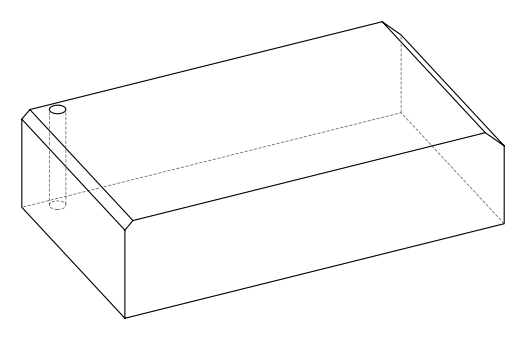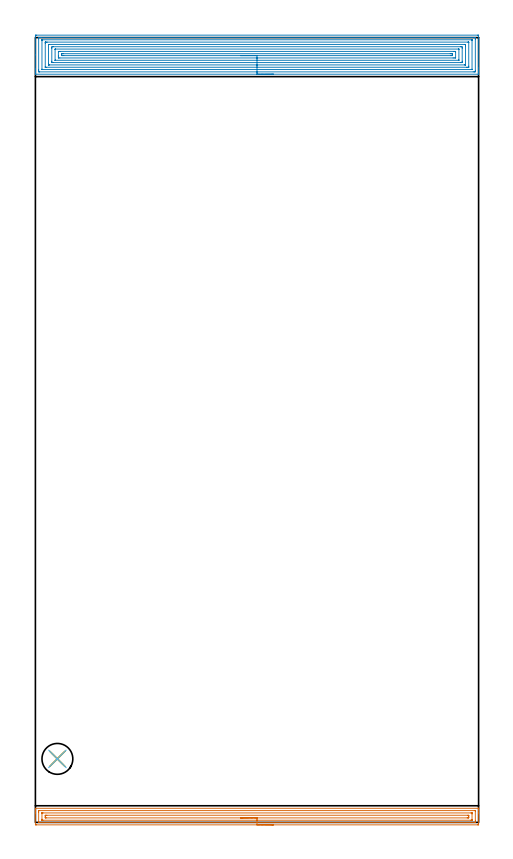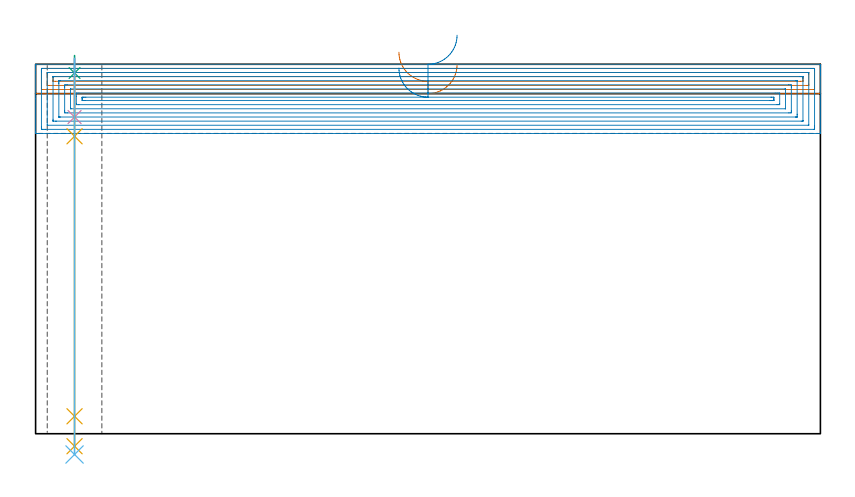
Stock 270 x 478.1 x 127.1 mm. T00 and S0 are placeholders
(PLAN: 6 operations, 4 tool changes, 29.9 min)
(1 AREA_MILL | FG_CHAMFER_SURFACE | UGT0205_001 | 8.86 min | 13771 mm3)
(2 AREA_MILL_1 | FG_CHAMFER_SURFACE_1 | UGT0205_001 | 19.75 min | 76463 mm3)
(3 SPOT_DRILL | STEP1HOLE | NXT0321_9005460120000 | 0.05 min | 183 mm3)
(4 DRILL_BLIND_HOLE_INTO_CENTER | STEP1HOLE | NXT0301_092 | 0.08 min | 1722 mm3)
(5 GUN_DRILL_THROUGH_HOLE | STEP1HOLE | UGT0307_009 | 0.64 min | 12432 mm3)
(6 DRILL_TO_ENLARGE_THROUGH_HOLE | STEP1HOLE | UGT0301_256 | 0.55 min | 20873 mm3)
(TOOL UGT0205_001 | Chamfer Mill 20 x 3 x 45 deg. | D20 FL50 Z2)
(TOOL NXT0321_9005460120000 | NC Spot Drill, 142deg, 12mm, Carbide, Uncoated | D12 PA142 FL30 Z2)
(TOOL NXT0301_092 | Carbide Drill 12.1mm [860.1-1210-061A1-MM 2214] | D12.1 PA140 FL77 Z2)
(TOOL UGT0307_009 | Gun Drill 12 mm | D12 PA130 FL24 Z1)
(TOOL UGT0301_256 | Twist Drill 18.8 mm | D18.8 PA118 FL135 Z2)
(OP 1 AREA_MILL)
G17 G21 G94 G90
T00 M6
G54
G17 G0 G90 X145. Y-1.5 S1061 M3
G43 Z137.1 H0
Z127.
G94 G1 X144.962 Z126.128 F250.
X144.848 Z125.264
X144.659 Z124.412
X144.397 Z123.58
X144.063 Z122.774
X143.66 Z122.
X143.192 Z121.264
X142.66 Z120.572
X142.071 Z119.929
X141.428 Z119.34
X140.736 Z118.808
X140. Z118.34
X139.226 Z117.937
X138.42 Z117.603
X137.588 Z117.341
X136.736 Z117.152
X135.872 Z117.038
X135. Z117.
X0.612
X0.31 Y-1.497 Z117.002
X0.01 Y-1.492 Z117.006
X0. Y-1.188 Z117.31
Y5.333 Z123.827
Y5.894 Z124.39
Y6.225 Z124.721
Y6.785 Z125.281
Y7.116 Z125.611
Y7.778 Z126.278
Y8.16 Z126.66
X0.007 Y8.548 Z127.039
X0.01 Y8.597 Z127.088
X0.166 Y8.6 Z127.1
X269.834
X269.995 Z127.091
X269.996 Z127.09
X269.998 Y8.546 Z127.037
X270. Y8.16 Z126.66
Y7.778 Z126.278
Y7.116 Z125.611
Y5.894 Z124.391
Y5.333 Z123.827
Y-0.627 Z117.87
X269.998 Y-0.908 Z117.59
X269.993 Y-1.492 Z117.006
X269.975 Y-1.494 Z117.004
X269.388 Y-1.5 Z117.
X135.
Y-0.086 Z118.414
X2.398 Y-0.085 Z118.415
X2.328 Y-0.084 Z118.416
X2.189 Y-0.079 Z118.421
X2.01 Y-0.066 Z118.434
X2.008 Y-0.016 Z118.484
X2.001 Y0.38 Z118.88
X2. Y6.225 Z124.725
Y6.622 Z125.122
X2.004 Y7.116 Z125.616
X2.007 Y7.165 Z125.665
X2.009 Y7.173 Z125.673
X2.028 Y7.179 Z125.679
X2.119 Y7.182 Z125.682
X2.259 Y7.185 Z125.685
X267.602
X267.671 Y7.184 Z125.684
X267.81 Y7.179 Z125.679
X267.99 Y7.166 Z125.666
X267.992 Y7.116 Z125.616
X267.998 Y6.72 Z125.22
X268. Y0.875 Z119.375
Y0.478 Z118.978
X267.996 Y-0.016 Z118.484
X267.993 Y-0.065 Z118.435
X267.991 Y-0.073 Z118.427
X267.972 Y-0.079 Z118.421
X267.881 Y-0.082 Z118.418
X267.741 Y-0.085 Z118.415
X135. Y-0.086 Z118.414
Y1.328 Z119.828
X4.623 Y1.329 Z119.829
X4.184 Y1.33 Z119.83
X4.038 Y1.332 Z119.832
X4.015 Y1.334 Z119.834
X4.01 Y1.336 Z119.836
X4.007 Y1.363 Z119.863
X4.002 Y1.461 Z119.961
X4. Y1.951 Z120.451
Y5.333 Z123.833
X4.001 Y5.516 Z124.016
X4.005 Y5.7 Z124.2
X4.01 Y5.752 Z124.252
X4.014 Y5.766 Z124.266
X4.021 Y5.767 Z124.267
X4.074 Y5.77 Z124.27
X4.184 Y5.771 Z124.271
X4.638 Y5.772 Z124.272
X265.377 Y5.771 Z124.271
X265.816 Y5.77 Z124.27
X265.962 Y5.768 Z124.268
X265.985 Y5.766 Z124.266
X265.99 Y5.764 Z124.264
X265.993 Y5.737 Z124.237
X265.998 Y5.639 Z124.139
X266. Y5.149 Z123.649
Y1.767 Z120.267
X265.999 Y1.584 Z120.084
X265.995 Y1.4 Z119.9
X265.99 Y1.348 Z119.848
X265.986 Y1.334 Z119.834
X265.979 Y1.333 Z119.833
X265.926 Y1.33 Z119.83
X265.816 Y1.329 Z119.829
X265.362 Y1.328 Z119.828
X135.
Y2.743 Z121.243
X6.778
X6.046 Y2.749 Z121.249
X6.01 Y2.751 Z121.251
X6.006 Y2.796 Z121.296
X6.002 Y2.899 Z121.399
X6.001 Y3.106 Z121.606
X6. Y3.52 Z122.02
X6.001 Y3.981 Z122.481
X6.003 Y4.196 Z122.696
X6.007 Y4.304 Z122.804
X6.01 Y4.35 Z122.85
X6.059 Y4.353 Z122.853
X6.863 Y4.357 Z122.857
X6.947
X263.222
X263.954 Y4.351 Z122.851
X263.99 Y4.349 Z122.849
X263.994 Y4.304 Z122.804
X263.997 Y4.201 Z122.701
X263.999 Y3.994 Z122.494
X264. Y3.58 Z122.08
X263.999 Y3.119 Z121.619
X263.997 Y2.904 Z121.404
X263.993 Y2.797 Z121.297
X263.99 Y2.75 Z121.25
X263.941 Y2.747 Z121.247
X263.137 Y2.743 Z121.243
X263.053
X135.
X134.128 Z121.281
X133.264 Z121.395
X132.412 Z121.583
X131.58 Z121.846
X130.774 Z122.18
X130. Z122.582
X129.264 Z123.051
X128.572 Z123.582
X127.929 Z124.172
X127.34 Z124.815
X126.808 Z125.507
X126.34 Z126.243
X125.937 Z127.016
X125.603 Z127.822
X125.341 Z128.654
X125.152 Z129.506
X125.038 Z130.371
X125. Z131.243
G0 Z137.1
M5
M2
(OP 2 AREA_MILL_1)
G17 G21 G94 G90
T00 M6
G54
G17 G0 G90 X145. Y455.8 S1061 M3
G43 Z137.1 H0
G94 G1 X144.962 Z136.228 F250.
X144.848 Z135.364
X144.659 Z134.512
X144.397 Z133.68
X144.063 Z132.874
X143.66 Z132.1
X143.191 Z131.364
X142.66 Z130.672
X142.071 Z130.029
X141.428 Z129.44
X140.736 Z128.908
X140. Z128.44
X139.226 Z128.037
X138.42 Z127.703
X137.588 Z127.441
X136.736 Z127.252
X135.872 Z127.138
X135. Z127.1
X0.166
X0.006 Y455.801 Z127.09
X0. Y455.802 Z127.088
Y456.131 Z126.768
Y456.473 Z126.427
Y457.127 Z125.768
Y458.335 Z124.561
Y458.889 Z124.005
Y467.643 Z115.254
Y478.877 Z104.02
X0.003 Y479.154 Z103.743
X0.01 Y479.592 Z103.306
X0.164 Y479.596 Z103.302
X0.612 Y479.6 Z103.3
X269.388
X269.833 Y479.596 Z103.302
X269.99 Y479.592 Z103.306
X270. Y479.431 Z103.467
Y459.493 Z123.402
Y458.889 Z124.005
Y458.335 Z124.561
Y458.008 Z124.888
Y457.454 Z125.442
Y457.127 Z125.768
Y456.473 Z126.427
Y456.131 Z126.768
Y455.802 Z127.088
X269.994 Y455.801 Z127.09
X269.834 Y455.8 Z127.1
X135.
Y457.214 Z125.686
X2.398 Y457.215 Z125.685
X2.309
X2.034 Y457.221 Z125.679
X2.01 Y457.311 Z125.589
X2.003 Y457.517 Z125.383
X2.001 Y458.008 Z124.892
X2. Y458.401 Z124.499
X2.001 Y477.392 Z105.508
X2.002 Y477.782 Z105.118
X2.01 Y478.171 Z104.729
X2.398 Y478.183 Z104.717
X2.488 Y478.185 Z104.715
X3.291 Y478.186 Z104.714
X267.602 Y478.185 Z104.715
X267.691 Y478.184 Z104.716
X267.966 Y478.179 Z104.721
X267.99 Y478.089 Z104.811
X267.997 Y477.883 Z105.017
X267.999 Y477.392 Z105.508
X268. Y476.999 Z105.901
X267.999 Y458.008 Z124.892
X267.998 Y457.618 Z125.282
X267.99 Y457.229 Z125.671
X267.602 Y457.217 Z125.683
X267.512 Y457.215 Z125.685
X266.709 Y457.214 Z125.686
X135.
Y458.628 Z124.272
X4.184 Y458.629 Z124.271
X4.096 Y458.63 Z124.27
X4.027 Y458.633 Z124.267
X4.013 Y458.635 Z124.265
X4.009 Y458.657 Z124.243
X4.005 Y458.708 Z124.192
X4.001 Y458.889 Z124.011
Y476.511 Z106.389
X4.002 Y476.69 Z106.21
X4.008 Y476.752 Z106.148
X4.012 Y476.766 Z106.134
X4.02 Y476.767 Z106.133
X4.052 Y476.77 Z106.13
X4.184 Y476.771 Z106.129
X265.816
X265.904 Y476.77 Z106.13
X265.973 Y476.767 Z106.133
X265.987 Y476.765 Z106.135
X265.991 Y476.743 Z106.157
X265.995 Y476.692 Z106.208
X265.999 Y476.511 Z106.389
Y458.889 Z124.011
X265.998 Y458.71 Z124.19
X265.992 Y458.648 Z124.252
X265.988 Y458.634 Z124.266
X265.98 Y458.633 Z124.267
X265.948 Y458.63 Z124.27
X265.816 Y458.629 Z124.271
X135. Y458.628 Z124.272
Y460.043 Z122.857
X6.586
X6.127 Y460.047 Z122.853
X6.022 Y460.05 Z122.85
X6.01 Y460.052 Z122.848
X6.006 Y460.073 Z122.827
X6.003 Y460.122 Z122.778
X6.001 Y460.222 Z122.678
X6. Y474.719 Z108.181
X6.002 Y475.174 Z107.726
X6.005 Y475.281 Z107.619
X6.01 Y475.333 Z107.567
X6.013 Y475.35 Z107.55
X6.041 Y475.352 Z107.548
X6.248 Y475.355 Z107.545
X6.863 Y475.357 Z107.543
X7.139
X263.414
X263.873 Y475.353 Z107.547
X263.978 Y475.35 Z107.55
X263.99 Y475.347 Z107.553
X263.993 Y475.327 Z107.573
X263.997 Y475.278 Z107.622
X263.999 Y475.178 Z107.722
X264. Y460.681 Z122.219
X263.998 Y460.226 Z122.674
X263.995 Y460.119 Z122.781
X263.99 Y460.067 Z122.833
X263.987 Y460.05 Z122.85
X263.959 Y460.048 Z122.852
X263.752 Y460.045 Z122.855
X263.137 Y460.043 Z122.857
X262.861
X135.
Y461.457 Z121.443
X8.572
X8.419 Y461.458 Z121.442
X8.112 Y461.462 Z121.438
X8.027 Y461.464 Z121.436
X8.009 Y461.471 Z121.429
X8.006 Y461.49 Z121.41
X8.004 Y461.533 Z121.367
X8. Y462.172 Z120.728
Y462.414 Z120.486
X8.001 Y473.867 Z109.033
X8.002 Y473.907 Z108.993
X8.006 Y473.926 Z108.974
X8.008 Y473.931 Z108.969
X8.037 Y473.936 Z108.964
X8.342 Y473.941 Z108.959
X8.495 Y473.943 Z108.957
X261.428
X261.581 Y473.942 Z108.958
X261.887 Y473.938 Z108.962
X261.972 Y473.936 Z108.964
X261.991 Y473.929 Z108.971
X261.994 Y473.91 Z108.99
X261.996 Y473.867 Z109.033
X262. Y473.227 Z109.673
Y472.986 Z109.914
X261.999 Y461.533 Z121.367
X261.998 Y461.493 Z121.407
X261.994 Y461.474 Z121.426
X261.992 Y461.469 Z121.431
X261.963 Y461.464 Z121.436
X261.658 Y461.459 Z121.441
X261.505 Y461.457 Z121.443
X135.
Y462.871 Z120.029
X10.864 Y462.872 Z120.028
X10.435 Y462.874 Z120.026
X10.015 Y462.878 Z120.022
X10.006 Y463.295 Z119.605
X10.001 Y463.723 Z119.177
Y471.653 Z111.247
X10.005 Y472.105 Z110.795
X10.013 Y472.522 Z110.378
X10.435 Y472.526 Z110.374
X10.899 Y472.528 Z110.372
X259.136
X259.565 Y472.526 Z110.374
X259.985 Y472.522 Z110.378
X259.994 Y472.105 Z110.795
X259.999 Y471.677 Z111.223
Y463.747 Z119.153
X259.994 Y463.295 Z119.605
X259.987 Y462.878 Z120.022
X259.565 Y462.874 Z120.026
X259.101 Y462.871 Z120.029
X135.
Y464.285 Z118.615
X12.109 Y464.286 Z118.614
X12.037 Y464.29 Z118.61
X12.009 Y464.293 Z118.607
X12.004 Y464.308 Z118.592
X12.001 Y464.327 Z118.573
Y470.923 Z111.977
X12.005 Y471.039 Z111.861
X12.011 Y471.109 Z111.791
X12.026 Y471.11 Z111.79
X12.221 Y471.114 Z111.786
X257.891
X257.963 Y471.11 Z111.79
X257.99 Y471.107 Z111.793
X257.996 Y471.092 Z111.808
X257.999 Y471.073 Z111.827
Y464.477 Z118.423
X257.995 Y464.361 Z118.539
X257.989 Y464.291 Z118.609
X257.974 Y464.29 Z118.61
X257.779 Y464.286 Z118.614
X135. Y464.285 Z118.615
Y465.7 Z117.2
X14.899
X14.244 Y465.703 Z117.197
X14.006 Y465.707 Z117.193
X14. Y465.944 Z116.956
Y466.819 Z116.081
Y469.468 Z113.432
X14.006 Y469.693 Z113.207
X14.659 Y469.699 Z113.201
X14.899 Y469.7 Z113.2
X255.101
X255.756 Y469.697 Z113.203
X255.994 Y469.693 Z113.207
X256. Y469.456 Z113.444
Y465.932 Z116.968
X255.994 Y465.707 Z117.193
X255.756 Y465.703 Z117.197
X255.101 Y465.7 Z117.2
X254.449
X135.
Y467.114 Z115.786
X17.279
X16.685 Y467.115 Z115.785
X16.384 Y467.116 Z115.784
X16.038 Y467.121 Z115.779
X16.01 Y467.128 Z115.772
X16.007 Y467.177 Z115.723
X16.003 Y467.283 Z115.617
X16. Y467.495 Z115.405
X16.001 Y467.7 Z115.2
X16.005 Y468.038 Z114.862
X16.01 Y468.207 Z114.693
X16.016 Y468.279 Z114.621
X16.096 Y468.281 Z114.619
X16.685 Y468.285 Z114.615
X16.984 Y468.286 Z114.614
X252.721
X253.315 Y468.285 Z114.615
X253.616 Y468.284 Z114.616
X253.962 Y468.279 Z114.621
X253.99 Y468.272 Z114.629
X253.993 Y468.223 Z114.677
X253.997 Y468.117 Z114.783
X254. Y467.905 Z114.995
X253.999 Y467.7 Z115.2
X253.995 Y467.362 Z115.538
X253.99 Y467.193 Z115.707
X253.984 Y467.12 Z115.78
X253.904 Y467.119 Z115.781
X253.315 Y467.115 Z115.785
X253.016 Y467.114 Z115.786
X135.
X134.128 Z115.824
X133.263 Z115.938
X132.412 Z116.127
X131.58 Z116.389
X130.774 Z116.723
X130. Z117.126
X129.264 Z117.595
X128.572 Z118.126
X127.929 Z118.715
X127.34 Z119.358
X126.808 Z120.051
X126.34 Z120.786
X125.937 Z121.56
X125.603 Z122.366
X125.341 Z123.198
X125.152 Z124.05
X125.038 Z124.915
X125. Z125.786
G0 Z137.1
M5
M2
(OP 3 SPOT_DRILL)
G17 G21 G94 G90
T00 M6
G54
G17 G0 G90 X13.4 Y38.7 S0 M3
G43 Z137.1 H0
G94 G81 G98 Z124.1 F250. R130.1
G80
M5
M2
(OP 4 DRILL_BLIND_HOLE_INTO_CENTER)
G17 G21 G94 G90
T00 M6
G54
G17 G0 G90 X13.4 Y38.7 S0 M3
G43 Z137.1 H1
G94 G81 G98 Z108.95 F250. R129.1
G80
M5
M2
(OP 5 GUN_DRILL_THROUGH_HOLE)
G17 G21 G94 G90
T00 M6
G54
G17 G0 G90 X13.4 Y38.7 M8
G43 Z137.1 H0
Z123.119
S716 M3
G94 G1 Z102.336 F125. M26
G4 X.084
Z6. F250.
G4 X.084
Z-4.298 F125.
G4 X.084
M5
M9
G0 Z123.119
Z137.1
M2
(OP 6 DRILL_TO_ENLARGE_THROUGH_HOLE)
G17 G21 G94 G90
T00 M6
G54
G17 G0 G90 X13.4 Y38.7 S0 M3
G43 Z137.1 H0
G94 G73 G98 Z-7.148 F250. Q16.781 R129.1
G80
M5
M2
